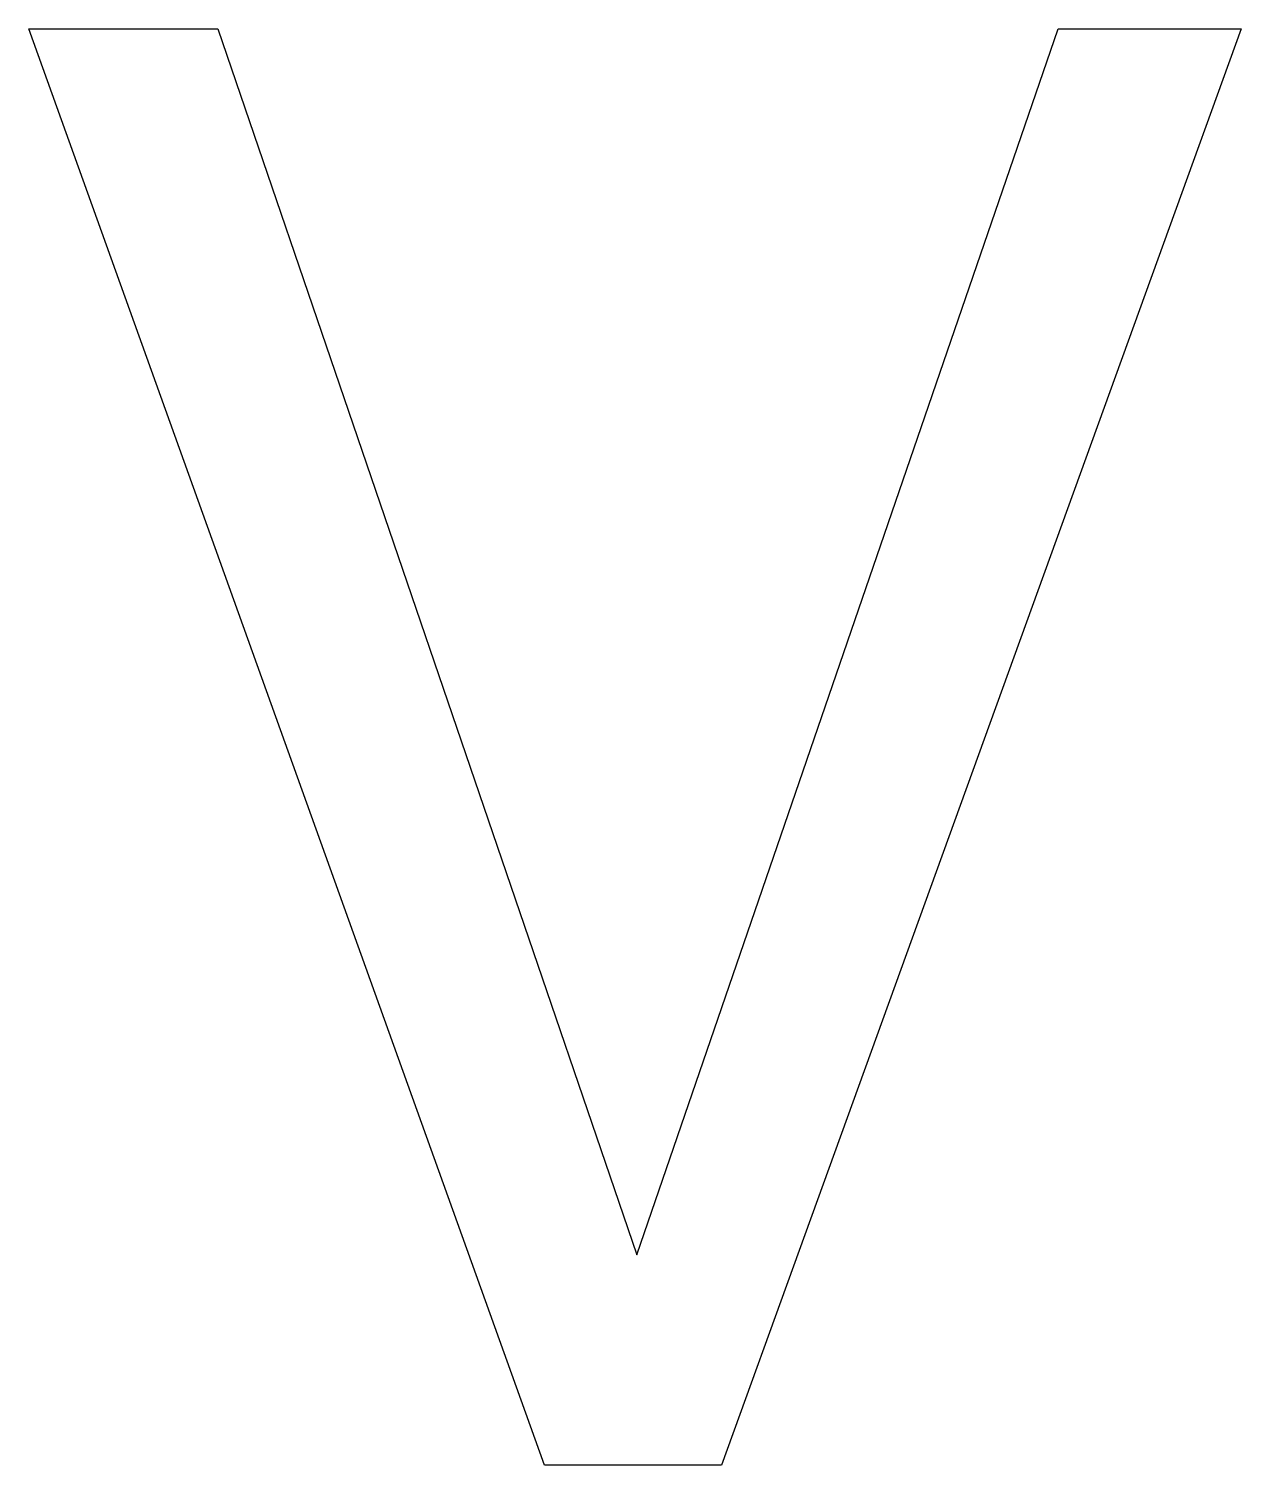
# Model space of a CAD drawing. Extents: x 0.5 to 9, y 0 to 10.1.
import ezdxf

# ---------------------------------------------------------------- set-up
doc = ezdxf.new("R2010")
doc.units = 0
doc.layers.get('0').update_dxf_attribs({"linetype": 'CONTINUOUS'})

msp = doc.modelspace()

# ---------------------------------------------------------------- linework, layer by layer
at = {"color": 0}
for p, q in [((4.125, 0), (0.486111, 10.1389)), ((0.486111, 10.1389), (1.81944, 10.1389)), ((1.81944, 10.1389), (4.77778, 1.48611)), ((4.77778, 1.48611), (7.75, 10.1389)), ((9.04167, 10.1389), (5.375, 0)), ((7.75, 10.1389), (9.04167, 10.1389)), ((5.375, 0), (4.125, 0))]:
    msp.add_line(p, q, dxfattribs=at)

doc.saveas('drawing.dxf')
